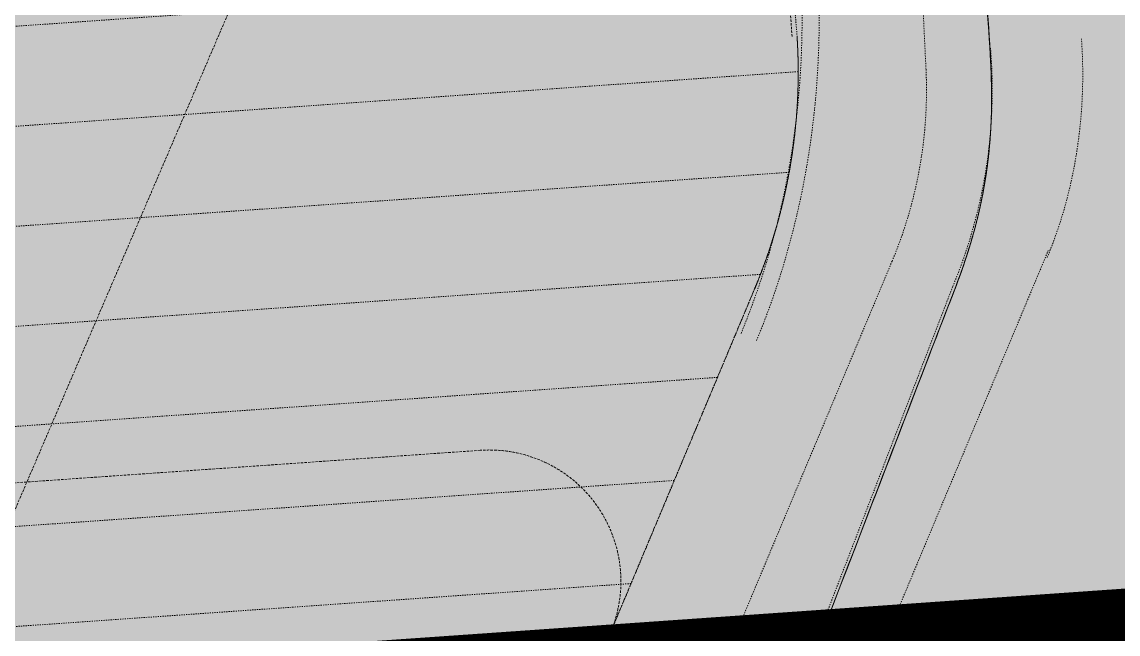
# Model space of a CAD drawing. Header units: millimetres. Extents: x 306 to 836129804, y -168137 to 818603917.
# Drawn here: x 834612399 to 834616568, y 817996040 to 817998371 of the extents above; entities that cross this region are included whole.
import ezdxf
from ezdxf.xclip import XClip

# ---------------------------------------------------------------- set-up
doc = ezdxf.new("R2010")
doc.units = ezdxf.units.MM
doc.header["$LTSCALE"] = 3
doc.header["$XCLIPFRAME"] = 0
for name, pattern in [('ACAD_ISO03W100', [30, 12, -18]), ('B0703', [4.6875, 3.125, -1.5625]), ('Dash 1_16_', [3.175, 1.5875, -1.5875]), ('Dash4', [3, 1.5, -1.5]), ('DASHED', [0.75, 0.5, -0.25]), ('DIVIDE', [1.25, 0.5, -0.25, 0, -0.25, 0, -0.25]), ('Overhead', [1.7999999999999998, 1.2, -0.6])]:
    doc.linetypes.add(name, pattern=pattern)
for name, color, linetype in [('_ANCILIARY', 40, 'Continuous'), ('_ANCILIARY HATCH', 1, 'Continuous'), ('_PARCEL BOUNDARY', 10, 'DASHED'), ('_SUBLEASE', 241, 'Continuous'), ('_SUBLEASE LINE', 10, 'DIVIDE'), ('UAJ-90.5LAND', 251, 'Continuous')]:
    doc.layers.add(name, color=color, linetype=linetype)
for name, color, linetype, lineweight in [('A-DETL', 251, 'Continuous', 13), ('A-WALL', 251, 'Continuous', 5), ('Eva-New', 1, 'ACAD_ISO03W100', 18), ('Hatch (LTC&CB)', 252, 'Continuous', 35), ('S-STRS-MBND', 251, 'Overhead', 5), ('UAJ-21EXWA-z', 251, 'B0703', 9)]:
    doc.layers.add(name, color=color, linetype=linetype, lineweight=lineweight)
doc.layers.get('UAJ-90.5LAND').off()

# ---------------------------------------------------------------- blocks, each defined once
blk = doc.blocks.new('p32 uns')
at = {"layer": 'A-DETL', "linetype": 'Dash 1_16_'}
for p, q in [((491638.8680460453, -301033.4598542452), (492217.6569452286, -312870.8130304813)), ((490483.8379104137, -318821.8446930647), (492683.0882815123, -313563.2043930292)), ((492088.7816599607, -313604.3083285093), (490438.6730303764, -317543.3043612242)), ((492319.3663237095, -313700.9039434195), (489802.2245210409, -320232.6722449064))]:
    blk.add_line(p, q, dxfattribs=at)
for radius, end in [(1935.346655764376, 4.729592825589595), (1685.346655764338, 2.799257715786374)]:
    blk.add_arc((490534.3212916851, -312953.1199427843), radius, 337.2704069411256, end, dxfattribs=at)
blk.add_ellipse((491659.4425427914, -312837.8914490938), major_axis=(-104.5513463920222, 1496.351902449769), ratio=0.7683555556280192, start_param=4.132277322583972, end_param=4.712388980384765, dxfattribs=at)
for points in [[(491745.4947736263, -312609.0245769024), (491746.7641606331, -312664.2799693346), (491746.5176950693, -312774.5968288183), (491737.7792108059, -312939.801019907), (491720.7111403942, -313103.8020768166), (491695.3820492029, -313266.004675746), (491661.8931703568, -313425.7372452021), (491620.3864148855, -313582.3405270576), (491571.0065367222, -313735.2422605753), (491533.0296225548, -313834.1378275156), (491512.7609370947, -313882.8734824657)], [(491573.1276357174, -313906.6430239677), (491593.7983335257, -313856.9407384396), (491632.5284878016, -313756.0836613178), (491682.8877741098, -313600.149250865), (491725.2177811861, -313440.4398748875), (491759.3708837032, -313277.5391446352), (491785.2023561001, -313112.1193938255), (491802.6089571714, -312944.8655142784), (491811.5207619667, -312776.3846373558), (491811.7721159458, -312663.8797359467), (491810.4775516987, -312607.5283993483)]]:
    blk.add_open_spline(points, degree=3, dxfattribs=at)
at = {"layer": 'A-WALL', "lineweight": 9}
for points in [[(491638.2110701799, -301020.0080765486), (491644.216172576, -301105.9541759491), (491656.226377368, -301277.8463749886), (491674.2416844368, -301535.6846734285), (491692.2569916248, -301793.5229718685), (491710.2722986937, -302051.3612704277), (491728.2876058817, -302309.1995688677), (491746.3029129505, -302567.0378673077), (491764.3182201385, -302824.8761657476), (491782.3335273266, -303082.7144641876), (491800.3488343954, -303340.5527627468), (491818.3641415834, -303598.3910611868), (491836.3794486523, -303856.2293596268), (491854.3947558403, -304114.0676580667), (491872.4100629091, -304371.9059566259), (491890.4253700972, -304629.7442550659), (491908.440677166, -304887.5825535059), (491926.455984354, -305145.4208519459), (491944.4712915421, -305403.2591505051), (491962.4865986109, -305661.097448945), (491980.5019057989, -305918.935747385), (491998.5172128677, -306176.774045825), (492016.5325200558, -306434.6123443842), (492034.5478271246, -306692.4506428242), (492052.5631343126, -306950.2889412642), (492070.5784413815, -307208.1272397041), (492088.5937485695, -307465.9655382633), (492106.6090557575, -307723.8038367033), (492124.6243628263, -307981.6421351433), (492142.6396700144, -308239.4804334641), (492160.6549772024, -308497.3187326193), (492178.670284152, -308755.1570283175), (492196.6855919361, -309012.9953371286), (492214.7008963823, -309270.833597064), (492232.7162134647, -309528.6720393896), (492250.7314835787, -309786.5098009109), (492268.7469289303, -310044.3501034975), (492286.7617200613, -310302.1809225082), (492304.7789530754, -310560.0471345186), (492322.7870723009, -310817.7812585831), (492340.8093247414, -311075.7238116264), (492358.8239188194, -311333.533795476), (492376.8351327181, -311591.3810979128), (492394.8675255775, -311849.2116951942), (492412.8185825348, -312107.0717945099), (492431.0738044977, -312364.8305908442), (492448.1937022209, -312622.9650968313), (492469.5507320166, -312879.6980671883), (492467.4781624079, -313138.8265441656), (492431.0703572035, -313392.4642410278), (492361.9828361273, -313626.6971331835), (492272.567019701, -313851.2800229788), (492186.1398496628, -314077.5882334709), (492098.9118741751, -314303.4341455698), (492011.898473978, -314529.4039303064), (491924.8275784254, -314755.3405234814), (491837.7720887661, -314981.2860101461), (491750.7124711275, -315207.2291139364), (491663.6539595127, -315433.1728562117), (491576.5951515436, -315659.1164274216), (491489.5364229679, -315885.0600444078), (491402.477673173, -316111.0036491156), (491315.4189289808, -316336.9472571611), (491228.3601833582, -316562.890864253), (491141.3014380932, -316788.8344717026), (491054.242692709, -317014.7780790329), (490967.183947444, -317240.7216863632), (490880.1252020597, -317466.6652936935), (490793.0664567947, -317692.6089010239), (490706.0077114105, -317918.5525083542), (490618.9489661455, -318144.4961156845), (490531.8902207613, -318370.4397230148), (490444.8314753771, -318596.3833303452), (490357.7727301121, -318822.3269376755), (490270.7139847279, -319048.2705450058), (490183.6552394629, -319274.2141523361), (490096.5964940786, -319500.1577596664), (490009.5377488136, -319726.1013669968), (489922.4790034294, -319952.0449743271), (489835.4202580452, -320177.9885816574), (489748.3615127802, -320403.9321889877), (489661.302767396, -320629.8757963181), (489574.244022131, -320855.8194036484), (489487.1852767467, -321081.7630109787), (489400.1265314817, -321307.706618309), (489313.0677860975, -321533.6502256393), (489226.0090407133, -321759.5938329697), (489138.9502954483, -321985.5374403), (489051.8915500641, -322211.4810476303), (488964.8328047991, -322437.4246549606), (488906.7936412096, -322588.0537264347), (488877.7740594149, -322663.368262291)], [(491638.2110701799, -301020.0080765486), (491644.216172576, -301105.9541759491), (491656.226377368, -301277.8463749886), (491674.2416844368, -301535.6846734285), (491692.2569916248, -301793.5229718685), (491710.2722986937, -302051.3612704277), (491728.2876058817, -302309.1995688677), (491746.3029129505, -302567.0378673077), (491764.3182201385, -302824.8761657476), (491782.3335273266, -303082.7144641876), (491800.3488343954, -303340.5527627468), (491818.3641415834, -303598.3910611868), (491836.3794486523, -303856.2293596268), (491854.3947558403, -304114.0676580667), (491872.4100629091, -304371.9059566259), (491890.4253700972, -304629.7442550659), (491908.440677166, -304887.5825535059), (491926.455984354, -305145.4208519459), (491944.4712915421, -305403.2591505051), (491962.4865986109, -305661.097448945), (491980.5019057989, -305918.935747385), (491998.5172128677, -306176.774045825), (492016.5325200558, -306434.6123443842), (492034.5478271246, -306692.4506428242), (492052.5631343126, -306950.2889412642), (492070.5784413815, -307208.1272397041), (492088.5937485695, -307465.9655382633), (492106.6090557575, -307723.8038367033), (492124.6243628263, -307981.6421351433), (492142.6396700144, -308239.4804334641), (492160.6549772024, -308497.3187326193), (492178.670284152, -308755.1570283175), (492196.6855919361, -309012.9953371286), (492214.7008963823, -309270.833597064), (492232.7162134647, -309528.6720393896), (492250.7314835787, -309786.5098009109), (492268.7469289303, -310044.3501034975), (492286.7617200613, -310302.1809225082), (492304.7789530754, -310560.0471345186), (492322.7870723009, -310817.7812585831), (492340.8093247414, -311075.7238116264), (492358.8239188194, -311333.533795476), (492376.8351327181, -311591.3810979128), (492394.8675255775, -311849.2116951942), (492412.8185825348, -312107.0717945099), (492431.0738044977, -312364.8305908442), (492448.1937022209, -312622.9650968313), (492469.5507320166, -312879.6980671883), (492467.4781624079, -313138.8265441656), (492431.0703572035, -313392.4642410278), (492361.9828361273, -313626.6971331835), (492272.567019701, -313851.2800229788), (492186.1398496628, -314077.5882334709), (492098.9118741751, -314303.4341455698), (492011.898473978, -314529.4039303064), (491924.8275784254, -314755.3405234814), (491837.7720887661, -314981.2860101461), (491750.7124711275, -315207.2291139364), (491663.6539595127, -315433.1728562117), (491576.5951515436, -315659.1164274216), (491489.5364229679, -315885.0600444078), (491402.477673173, -316111.0036491156), (491315.4189289808, -316336.9472571611), (491228.3601833582, -316562.890864253), (491141.3014380932, -316788.8344717026), (491054.242692709, -317014.7780790329), (490967.183947444, -317240.7216863632), (490880.1252020597, -317466.6652936935), (490793.0664567947, -317692.6089010239), (490706.0077114105, -317918.5525083542), (490618.9489661455, -318144.4961156845), (490531.8902207613, -318370.4397230148), (490444.8314753771, -318596.3833303452), (490357.7727301121, -318822.3269376755), (490270.7139847279, -319048.2705450058), (490183.6552394629, -319274.2141523361), (490096.5964940786, -319500.1577596664), (490009.5377488136, -319726.1013669968), (489922.4790034294, -319952.0449743271), (489835.4202580452, -320177.9885816574), (489748.3615127802, -320403.9321889877), (489661.302767396, -320629.8757963181), (489574.244022131, -320855.8194036484), (489487.1852767467, -321081.7630109787), (489400.1265314817, -321307.706618309), (489313.0677860975, -321533.6502256393), (489226.0090407133, -321759.5938329697), (489138.9502954483, -321985.5374403), (489051.8915500641, -322211.4810476303), (488964.8328047991, -322437.4246549606), (488906.7936412096, -322588.0537264347), (488877.7740594149, -322663.368262291)], [(491638.216132164, -301020.0631901026), (491644.2105656862, -301105.8566601276), (491656.1994327307, -301277.443600297), (491674.1827332973, -301534.8240106106), (491692.1660339832, -301792.2044209242), (491710.1493345499, -302049.5848311186), (491728.1326351166, -302306.9652414322), (491746.1159356833, -302564.3456517458), (491764.0992362499, -302821.7260620594), (491782.0825368166, -303079.1064722538), (491800.0658373833, -303336.4868825674), (491818.0491379499, -303593.867292881), (491836.0324385166, -303851.2477030754), (491854.0157390833, -304108.628113389), (491871.99903965, -304366.0085237026), (491889.9823402166, -304623.3889340162), (491907.9656407833, -304880.7693442106), (491925.94894135, -305138.1497545242), (491943.9322419167, -305395.5301648378), (491961.9155424833, -305652.9105750322), (491979.89884305, -305910.2909853458), (491997.8821436167, -306167.6713956594), (492015.8654441833, -306425.0518059731), (492033.84874475, -306682.4322161674), (492051.8320453167, -306939.8126264811), (492069.8153458834, -307197.1930367947), (492087.7986465693, -307454.5734469891), (492105.7819471359, -307711.9538573027), (492123.7652477026, -307969.3342676163), (492141.7485482693, -308226.7146776915), (492159.7318488359, -308484.0950886011), (492177.7151492834, -308741.4754966497), (492195.6984504461, -308998.8559151888), (492213.681748867, -309256.2362946272), (492231.6650573015, -309513.616820097), (492249.6483283043, -309770.9968006611), (492267.631739378, -310028.3788145781), (492285.6146273613, -310285.7532401085), (492303.5994676352, -310543.1559855938), (492321.577021718, -310800.4530397654), (492339.5658642054, -311057.9169156551), (492357.5486477613, -311315.2744435072), (492375.5284742117, -311572.6629178524), (492393.5261881351, -311830.0339543819), (492411.4553091526, -312087.4437955618), (492429.6409146786, -312344.7158559561), (492446.8691745996, -312602.5002346039), (492467.6703327894, -312858.3731212616), (492468.9309808016, -313117.4923516512), (492435.0310003757, -313371.0301392078), (492369.2204357386, -313607.246735096), (492279.9187650681, -313832.3441207409), (492193.2240614891, -314059.1303052902), (492105.8308233023, -314285.4639775753), (492018.624756813, -314511.9189001322), (491931.3685377836, -314738.3413337469), (491844.1257570982, -314964.7724727392), (491756.8793756962, -315191.2012791634), (491669.6339590549, -315417.6307106018), (491582.3882838488, -315644.0599746704), (491495.1426780224, -315870.4892834425), (491407.8970535994, -316096.9185802937), (491320.6514341831, -316323.3478803635), (491233.4058133364, -316549.7771794796), (491146.1601928473, -316776.2064789534), (491058.9145723581, -317002.6357783079), (490971.668951869, -317229.0650776625), (490884.4233312607, -317455.494377017), (490797.1777107716, -317681.9236763716), (490709.9320902824, -317908.3529757261), (490622.6864697933, -318134.7822750807), (490535.4408493042, -318361.2115744352), (490448.1952286959, -318587.6408737898), (490360.9496082067, -318814.0701731443), (490273.7039877176, -319040.4994724989), (490186.4583672285, -319266.9287718534), (490099.2127466202, -319493.358071208), (490011.9671261311, -319719.7873705626), (489924.7215056419, -319946.2166699171), (489837.4758851528, -320172.6459692717), (489750.2302645445, -320399.0752686262), (489662.9846440554, -320625.5045679808), (489575.7390235662, -320851.9338673353), (489488.4934030771, -321078.3631666899), (489401.247782588, -321304.7924660444), (489314.0021619797, -321531.2217655182), (489226.7565414906, -321757.6510648727), (489139.5109210014, -321984.0803642273), (489052.2653005123, -322210.5096635818), (488965.019679904, -322436.9389629364), (488906.855932951, -322587.891829133), (488877.7740594149, -322663.368262291)], [(491638.216132164, -301020.0631901026), (491644.2105656862, -301105.8566601276), (491656.1994327307, -301277.443600297), (491674.1827332973, -301534.8240106106), (491692.1660339832, -301792.2044209242), (491710.1493345499, -302049.5848311186), (491728.1326351166, -302306.9652414322), (491746.1159356833, -302564.3456517458), (491764.0992362499, -302821.7260620594), (491782.0825368166, -303079.1064722538), (491800.0658373833, -303336.4868825674), (491818.0491379499, -303593.867292881), (491836.0324385166, -303851.2477030754), (491854.0157390833, -304108.628113389), (491871.99903965, -304366.0085237026), (491889.9823402166, -304623.3889340162), (491907.9656407833, -304880.7693442106), (491925.94894135, -305138.1497545242), (491943.9322419167, -305395.5301648378), (491961.9155424833, -305652.9105750322), (491979.89884305, -305910.2909853458), (491997.8821436167, -306167.6713956594), (492015.8654441833, -306425.0518059731), (492033.84874475, -306682.4322161674), (492051.8320453167, -306939.8126264811), (492069.8153458834, -307197.1930367947), (492087.7986465693, -307454.5734469891), (492105.7819471359, -307711.9538573027), (492123.7652477026, -307969.3342676163), (492141.7485482693, -308226.7146776915), (492159.7318488359, -308484.0950886011), (492177.7151492834, -308741.4754966497), (492195.6984504461, -308998.8559151888), (492213.681748867, -309256.2362946272), (492231.6650573015, -309513.616820097), (492249.6483283043, -309770.9968006611), (492267.631739378, -310028.3788145781), (492285.6146273613, -310285.7532401085), (492303.5994676352, -310543.1559855938), (492321.577021718, -310800.4530397654), (492339.5658642054, -311057.9169156551), (492357.5486477613, -311315.2744435072), (492375.5284742117, -311572.6629178524), (492393.5261881351, -311830.0339543819), (492411.4553091526, -312087.4437955618), (492429.6409146786, -312344.7158559561), (492446.8691745996, -312602.5002346039), (492467.6703327894, -312858.3731212616), (492468.9309808016, -313117.4923516512), (492435.0310003757, -313371.0301392078), (492369.2204357386, -313607.246735096), (492279.9187650681, -313832.3441207409), (492193.2240614891, -314059.1303052902), (492105.8308233023, -314285.4639775753), (492018.624756813, -314511.9189001322), (491931.3685377836, -314738.3413337469), (491844.1257570982, -314964.7724727392), (491756.8793756962, -315191.2012791634), (491669.6339590549, -315417.6307106018), (491582.3882838488, -315644.0599746704), (491495.1426780224, -315870.4892834425), (491407.8970535994, -316096.9185802937), (491320.6514341831, -316323.3478803635), (491233.4058133364, -316549.7771794796), (491146.1601928473, -316776.2064789534), (491058.9145723581, -317002.6357783079), (490971.668951869, -317229.0650776625), (490884.4233312607, -317455.494377017), (490797.1777107716, -317681.9236763716), (490709.9320902824, -317908.3529757261), (490622.6864697933, -318134.7822750807), (490535.4408493042, -318361.2115744352), (490448.1952286959, -318587.6408737898), (490360.9496082067, -318814.0701731443), (490273.7039877176, -319040.4994724989), (490186.4583672285, -319266.9287718534), (490099.2127466202, -319493.358071208), (490011.9671261311, -319719.7873705626), (489924.7215056419, -319946.2166699171), (489837.4758851528, -320172.6459692717), (489750.2302645445, -320399.0752686262), (489662.9846440554, -320625.5045679808), (489575.7390235662, -320851.9338673353), (489488.4934030771, -321078.3631666899), (489401.247782588, -321304.7924660444), (489314.0021619797, -321531.2217655182), (489226.7565414906, -321757.6510648727), (489139.5109210014, -321984.0803642273), (489052.2653005123, -322210.5096635818), (488965.019679904, -322436.9389629364), (488906.855932951, -322587.891829133), (488877.7740594149, -322663.368262291)], [(491638.2211942673, -301020.1183036566), (491644.2049589157, -301105.7591443062), (491656.1724882126, -301277.0408257246), (491674.1237822771, -301533.9633477926), (491692.0750762224, -301790.8858698606), (491710.0263702869, -302047.8083919287), (491727.9776642323, -302304.7309141159), (491745.9289582968, -302561.6534361839), (491763.8802522421, -302818.575958252), (491781.8315463066, -303075.49848032), (491799.7828403711, -303332.421002388), (491817.7341343164, -303589.3435245752), (491835.685428381, -303846.2660466433), (491853.6367223263, -304103.1885687113), (491871.5880163908, -304360.1110907793), (491889.5393103361, -304617.0336128473), (491907.4906044006, -304873.9561349154), (491925.4418983459, -305130.8786571026), (491943.3931924105, -305387.8011791706), (491961.3444863558, -305644.7237012386), (491979.2957804203, -305901.6462233067), (491997.2470743656, -306158.5687453747), (492015.1983684301, -306415.4912675619), (492033.1496623755, -306672.4137896299), (492051.10095644, -306929.336311698), (492069.0522505045, -307186.258833766), (492087.0035444498, -307443.181355834), (492104.9548385143, -307700.103877902), (492122.9061324596, -307957.0264000893), (492140.8574265242, -308213.9489220381), (492158.8087204695, -308470.8714445829), (492176.7600144148, -308727.793964982), (492194.7113088369, -308984.7164932489), (492212.6626012325, -309241.6389921904), (492230.6139012575, -309498.5616006851), (492248.5651730299, -309755.4838004112), (492266.5165498257, -310012.4075256586), (492284.4675347805, -310269.3255577087), (492302.4199823141, -310526.2648367882), (492320.3669711351, -310783.1248210669), (492338.3224036694, -311040.1100195646), (492356.2733768225, -311297.0150915384), (492374.2218157053, -311553.9447376728), (492392.1848506927, -311810.8562135696), (492410.0920356512, -312067.8157966137), (492428.2080248594, -312324.6011211872), (492445.5446468592, -312582.0353723764), (492465.7899335623, -312837.0481753349), (492470.3837991953, -313096.1581591368), (492438.991643548, -313349.5960372686), (492376.4580352306, -313587.7963371277), (492287.2705104351, -313813.408218503), (492200.3082734346, -314040.6723772287), (492112.7497723103, -314267.4938094616), (492025.3510396481, -314494.4338699579), (491937.9094971418, -314721.3421441317), (491850.4794255495, -314948.2589353323), (491763.0462802649, -315175.1734445095), (491675.6139585972, -315402.0885651112), (491588.1814162731, -315629.0035219193), (491500.7489330769, -315855.9185225964), (491413.3164340258, -316082.8335114717), (491325.8839392662, -316309.7485035658), (491238.4514433146, -316536.6634947062), (491151.0189477205, -316763.5784862041), (491063.5864518881, -316990.4934775829), (490976.1539562941, -317217.4084689617), (490888.7214605808, -317444.3234603405), (490801.2889648676, -317671.2384517193), (490713.8564691544, -317898.1534430981), (490626.4239734411, -318125.0684344769), (490538.9914777279, -318351.9834258556), (490451.5589820147, -318578.8984172344), (490364.1264863014, -318805.8134086132), (490276.6939905882, -319032.728399992), (490189.2614949942, -319259.6433913708), (490101.8289992809, -319486.5583828688), (490014.3965035677, -319713.4733742476), (489926.9640078545, -319940.3883656263), (489839.5315121412, -320167.3033570051), (489752.099016428, -320394.2183483839), (489664.6665207148, -320621.1333397627), (489577.2340250015, -320848.0483311415), (489489.8015292883, -321074.9633225203), (489402.3690336943, -321301.878313899), (489314.936537981, -321528.7933052778), (489227.5040422678, -321755.7082966566), (489140.0715465546, -321982.6232880354), (489052.6390508413, -322209.5382795334), (488965.2065551281, -322436.4532709122), (488906.9182246923, -322587.7299318314), (488877.7740594149, -322663.368262291)], [(491638.2211942673, -301020.1183036566), (491644.2049589157, -301105.7591443062), (491656.1724882126, -301277.0408257246), (491674.1237822771, -301533.9633477926), (491692.0750762224, -301790.8858698606), (491710.0263702869, -302047.8083919287), (491727.9776642323, -302304.7309141159), (491745.9289582968, -302561.6534361839), (491763.8802522421, -302818.575958252), (491781.8315463066, -303075.49848032), (491799.7828403711, -303332.421002388), (491817.7341343164, -303589.3435245752), (491835.685428381, -303846.2660466433), (491853.6367223263, -304103.1885687113), (491871.5880163908, -304360.1110907793), (491889.5393103361, -304617.0336128473), (491907.4906044006, -304873.9561349154), (491925.4418983459, -305130.8786571026), (491943.3931924105, -305387.8011791706), (491961.3444863558, -305644.7237012386), (491979.2957804203, -305901.6462233067), (491997.2470743656, -306158.5687453747), (492015.1983684301, -306415.4912675619), (492033.1496623755, -306672.4137896299), (492051.10095644, -306929.336311698), (492069.0522505045, -307186.258833766), (492087.0035444498, -307443.181355834), (492104.9548385143, -307700.103877902), (492122.9061324596, -307957.0264000893), (492140.8574265242, -308213.9489220381), (492158.8087204695, -308470.8714445829), (492176.7600144148, -308727.793964982), (492194.7113088369, -308984.7164932489), (492212.6626012325, -309241.6389921904), (492230.6139012575, -309498.5616006851), (492248.5651730299, -309755.4838004112), (492266.5165498257, -310012.4075256586), (492284.4675347805, -310269.3255577087), (492302.4199823141, -310526.2648367882), (492320.3669711351, -310783.1248210669), (492338.3224036694, -311040.1100195646), (492356.2733768225, -311297.0150915384), (492374.2218157053, -311553.9447376728), (492392.1848506927, -311810.8562135696), (492410.0920356512, -312067.8157966137), (492428.2080248594, -312324.6011211872), (492445.5446468592, -312582.0353723764), (492465.7899335623, -312837.0481753349), (492470.3837991953, -313096.1581591368), (492438.991643548, -313349.5960372686), (492376.4580352306, -313587.7963371277), (492287.2705104351, -313813.408218503), (492200.3082734346, -314040.6723772287), (492112.7497723103, -314267.4938094616), (492025.3510396481, -314494.4338699579), (491937.9094971418, -314721.3421441317), (491850.4794255495, -314948.2589353323), (491763.0462802649, -315175.1734445095), (491675.6139585972, -315402.0885651112), (491588.1814162731, -315629.0035219193), (491500.7489330769, -315855.9185225964), (491413.3164340258, -316082.8335114717), (491325.8839392662, -316309.7485035658), (491238.4514433146, -316536.6634947062), (491151.0189477205, -316763.5784862041), (491063.5864518881, -316990.4934775829), (490976.1539562941, -317217.4084689617), (490888.7214605808, -317444.3234603405), (490801.2889648676, -317671.2384517193), (490713.8564691544, -317898.1534430981), (490626.4239734411, -318125.0684344769), (490538.9914777279, -318351.9834258556), (490451.5589820147, -318578.8984172344), (490364.1264863014, -318805.8134086132), (490276.6939905882, -319032.728399992), (490189.2614949942, -319259.6433913708), (490101.8289992809, -319486.5583828688), (490014.3965035677, -319713.4733742476), (489926.9640078545, -319940.3883656263), (489839.5315121412, -320167.3033570051), (489752.099016428, -320394.2183483839), (489664.6665207148, -320621.1333397627), (489577.2340250015, -320848.0483311415), (489489.8015292883, -321074.9633225203), (489402.3690336943, -321301.878313899), (489314.936537981, -321528.7933052778), (489227.5040422678, -321755.7082966566), (489140.0715465546, -321982.6232880354), (489052.6390508413, -322209.5382795334), (488965.2065551281, -322436.4532709122), (488906.9182246923, -322587.7299318314), (488877.7740594149, -322663.368262291)]]:
    blk.add_open_spline(points, degree=3, dxfattribs=at)
at = {"layer": 'S-STRS-MBND', "linetype": 'Dash4'}
for p, q in [((491697.5097522736, -312504.380856514), (479903.9299939871, -313329.0682903528)), ((491731.6310689449, -312882.8098742962), (479909.8277825117, -313709.4708894491)), ((491697.2896410227, -313266.026273489), (479854.1320151091, -314094.1805295944)), ((491588.0166993141, -313654.4823944569), (479728.6374597549, -314483.770976305)), ((489971.0673320293, -317515.8560230732), (491565.7689707279, -313709.7355442047)), ((491424.5753927231, -314046.7263365984), (479531.5083730221, -314878.3705976009)), ((491260.2044196129, -314439.0352873802), (479324.2804756165, -315273.6763963699)), ((491095.8334466219, -314831.344238162), (479117.0525780916, -315668.9821952581))]:
    blk.add_line(p, q, dxfattribs=at)
blk.add_arc((489596.2373993397, -312884.5963408947), 2135.39441682618, 337.2686526307599, 10.25642995713989, dxfattribs=at)
at = {"layer": 'UAJ-21EXWA-z'}
for points in [[(460999.1281325817, -260683.82777071), (462209.4676864147, -260599.1925843954), (463049.8073357344, -256672.1545351744), (484389.9326707125, -255178.3090640306), (484885.9685424566, -262271.952517271), (489864.1592447758, -261922.462420702), (492872.8974288702, -304949.42304492), (488433.0328344107, -315295.0559661388), (462895.8718012571, -317080.7882232666), (460775.8579591513, -286763.177806735), (462016.6950523853, -283227.6120804548), (460871.5294257402, -266850.980645299), (461292.7671718597, -264883.0616716146), (460999.1281325817, -260683.82777071)], [(491708.2743940353, -312749.3179422617), (490916.0182007551, -301419.5265512466), (491599.0752606392, -301371.7625489235), (491574.8267540932, -301024.7141098976)], [(487145.2711263895, -324260.2752273083), (491565.8528505564, -313709.8203980923), (491566.594627142, -313708.047495842), (491567.3348048925, -313706.2739257812), (491568.0733832121, -313704.4996893406), (491568.8103615046, -313702.7247877121), (491569.5457395315, -313700.9492223263), (491570.2795166969, -313699.1729950905), (491571.0116924047, -313697.3961070776), (491571.7422660589, -313695.6185598373), (491572.4712375402, -313693.8403549194), (491573.1986062527, -313692.0614939928), (491573.9243713617, -313690.2819782495), (491574.6485328674, -313688.5018092394), (491575.3710898161, -313686.720988512), (491576.0920419693, -313684.939517498), (491576.8113889694, -313683.157397747), (491577.5291302204, -313681.3746305704), (491578.245265007, -313679.5912173986), (491578.9597930908, -313677.8071600199), (491579.672713995, -313676.0224598646), (491580.3840270042, -313674.2371182442), (491581.093731761, -313672.4511364698), (491581.8018277884, -313670.6645165682), (491582.5083146095, -313668.8772594929), (491583.2131917477, -313667.0893667936), (491583.9164586067, -313665.3008402586), (491584.6181148291, -313663.5116811991), (491585.3181598186, -313661.7218910456), (491586.0165934563, -313659.9314711094), (491586.7134145498, -313658.1404232979), (491587.4086230993, -313656.3487488031), (491588.1022185087, -313654.5564490557), (491588.7942000628, -313652.7635257244), (491589.4845678806, -313650.9699802399), (491590.1733208895, -313649.1758139133), (491590.8604588509, -313647.3810284138), (491591.5459811687, -313645.5856250525), (491592.2298874855, -313643.7896054983), (491592.9121769667, -313641.9929713011), (491593.5928497314, -313640.1957235336), (491594.271904707, -313638.3978638649), (491594.9493418932, -313636.5993939638), (491595.6251602173, -313634.8003151417), (491596.2993597984, -313633.0006289482), (491596.9719398022, -313631.2003366947), (491597.6428997517, -313629.3994401693), (491598.3122392893, -313627.5979405642), (491598.9799576998, -313625.7958394289), (491599.6460548639, -313623.9931381941), (491600.3105298281, -313622.1898385286), (491600.973382473, -313620.3859417439), (491601.6346123219, -313618.5814495087), (491602.2942185402, -313616.776362896), (491602.9522007704, -313614.9706839323), (491603.6085588932, -313613.1644135714), (491604.2632918358, -313611.3575536013), (491604.9163995981, -313609.5501055717), (491605.5678812265, -313607.7420706749), (491606.2177368402, -313605.9334505796), (491606.8659653664, -313604.1242467165), (491607.5125666857, -313602.314460516), (491608.1575399637, -313600.504093647), (491608.8008852005, -313598.6931473017), (491609.4426013231, -313596.8816231489), (491610.0826883316, -313595.0695226192), (491610.7211455107, -313593.2568472624), (491611.3579723835, -313591.4435982704), (491611.9931685925, -313589.6297775507), (491612.6267334223, -313587.8153864145), (491613.2586665154, -313586.000426054), (491613.8889673948, -313584.1848983765), (491614.5176357031, -313582.368804574), (491615.1446704865, -313580.5521463156), (491615.7700716257, -313578.7349247932), (491616.3938387632, -313576.9171419144), (491617.0159709454, -313575.098798871), (491617.6364680529, -313573.2798969746), (491618.2553296089, -313571.4604381323), (491618.8725550175, -313569.6404235363), (491619.4881436825, -313567.8198547363), (491620.1020950079, -313565.9987332821), (491620.7144089937, -313564.1770606041), (491621.3250849247, -313562.3548380136), (491621.9341220856, -313560.5320671797), (491622.5415202379, -313558.7087496519), (491623.1472786665, -313556.8848867416), (491623.7513970137, -313555.0604799986), (491624.3538749218, -313553.2355306149), (491624.9547116756, -313551.4100404978), (491625.5539070368, -313549.5840110779), (491626.1514601707, -313547.7574435472), (491626.7473708391, -313545.930339694), (491627.3416386843, -313544.1027007103), (491627.9342627525, -313542.2745283842), (491628.5252430439, -313540.4458240271), (491629.1145787239, -313538.6165888309), (491629.7022695541, -313536.7868249416), (491630.2883147001, -313534.9565331936), (491630.8727140427, -313533.1257154942), (491631.4554668665, -313531.2943729162), (491632.036572814, -313529.4625074863), (491632.6160314083, -313527.630120039), (491633.1938420534, -313525.7972127199), (491633.7700042725, -313523.9637864828), (491634.3445177078, -313522.1298429966), (491634.9173817635, -313520.295383811), (491635.4885956049, -313518.4604103565), (491636.0581594706, -313516.6249239445), (491636.6260722876, -313514.788926363), (491637.1923339367, -313512.9524188042), (491637.7569435835, -313511.1154028177), (491638.3199009895, -313509.2778801918), (491638.881205678, -313507.4398518801), (491639.4408568144, -313505.6013196707), (491639.9988543987, -313503.7622851133), (491640.5551977158, -313501.9227494001), (491641.1098862886, -313500.0827143192), (491641.6629194021, -313498.2421810627), (491642.2142968178, -313496.4011512995), (491642.7640180588, -313494.5596265793), (491643.3120825291, -313492.7176080942), (491643.8584899902, -313490.8750976324), (491644.4032396078, -313489.0320965052), (491644.9463310242, -313487.1886062622), (491645.4877637625, -313485.3446280956), (491646.0275372267, -313483.5001639128), (491646.5656511784, -313481.6552149057), (491647.1021049023, -313479.8097826242), (491647.6368979216, -313477.9638688564), (491648.1700298786, -313476.1174744368), (491648.7015002966, -313474.2706013918), (491649.2313085794, -313472.423251152), (491649.7594542503, -313470.5754246712), (491650.2859368324, -313468.727124095), (491650.8107557297, -313466.8783504963), (491651.3339108229, -313465.0291054249), (491651.8554010391, -313463.1793905497), (491652.3752262592, -313461.3292071819), (491652.8933861256, -313459.478556633), (491653.4098798037, -313457.627440691), (491653.9247070551, -313455.7758609056), (491654.4378672838, -313453.9238182306), (491654.949360013, -313452.0713146925), (491655.4591846466, -313450.2183514833), (491655.967340827, -313448.3649300337), (491656.4738280773, -313446.5110521317), (491656.97864604, -313444.6567190886), (491657.4817938805, -313442.8019322157), (491657.9832713604, -313440.946693182), (491658.4830778837, -313439.091003418), (491658.9812129736, -313437.2348644733), (491659.4776761532, -313435.3782776594), (491659.9724668264, -313433.5212445259), (491660.4655849934, -313431.6637665033), (491660.9570294619, -313429.8058456182), (491661.4468002319, -313427.9474822283), (491661.9348964691, -313426.0886788368), (491662.421317935, -313424.2294363976), (491662.9060642719, -313422.3697565794), (491663.389134407, -313420.5096408129), (491663.8705285788, -313418.6490905285), (491664.3502458334, -313416.788107276), (491664.8282858133, -313414.9266924858), (491665.3046480417, -313413.0648475885), (491665.7793316841, -313411.2025742531), (491666.2523369789, -313409.3398737907), (491666.7236628532, -313407.4767478704), (491667.1933089495, -313405.6131976843), (491667.66127491, -313403.749224782), (491668.1275602579, -313401.8848308325), (491668.5921641588, -313400.0200171471), (491669.0550863743, -313398.1547852755), (491669.5163266659, -313396.2891367674), (491669.9758845568, -313394.4230728149), (491670.4337595701, -313392.5565953255), (491670.8899520636, -313390.6897058487), (491671.3444610834, -313388.8224059343), (491671.7972869873, -313386.9546965361), (491672.2484291792, -313385.0865799189), (491672.6978873014, -313383.2180575132), (491673.1456613541, -313381.3491305113), (491673.5917509794, -313379.4798007011), (491674.0361558199, -313377.6100693941), (491674.4788758755, -313375.7399383783), (491674.9199106693, -313373.8694092035), (491675.359259963, -313371.998483181), (491675.7969235182, -313370.1271619797), (491676.2329009771, -313368.2554470301), (491676.6671924591, -313366.3833400011), (491677.099797368, -313364.5108424425), (491677.5307155848, -313362.6379557848), (491677.9599465132, -313360.7646816969), (491678.3874902725, -313358.8910217285), (491678.8133466244, -313357.0169769526), (491679.2375152111, -313355.142549634), (491679.6599955559, -313353.2677407265), (491680.0807877779, -313351.3925522566), (491680.4998914003, -313349.5169852972), (491680.9173061848, -313347.6410415173), (491681.3330318928, -313345.7647227049), (491681.7470680475, -313343.8880301714), (491682.1594150066, -313342.0109653473), (491682.5700720549, -313340.1335301399), (491682.9790388346, -313338.2557259798), (491683.3863152266, -313336.3775539398), (491683.7919011116, -313334.4990160465), (491684.1957961321, -313332.6201137304), (491684.5979999304, -313330.7408484221), (491684.9985121489, -313328.8612219095), (491685.3973330259, -313326.9812355042), (491685.7944618464, -313325.1008906364), (491686.1898984909, -313323.2201892138), (491686.5836429596, -313321.339132309), (491686.9756941795, -313319.4577219486), (491687.366052866, -313317.5759593248), (491687.7547183037, -313315.6938459873), (491688.1416903734, -313313.8113837242), (491688.5269683599, -313311.928573966), (491688.9105526209, -313310.0454179049), (491689.2924426794, -313308.1619175673), (491689.6726380587, -313306.2780743837), (491690.0511388779, -313304.3938896656), (491690.4279446602, -313302.5093649626), (491690.8030551672, -313300.624502182), (491691.1764699221, -313298.739302516), (491691.5481891632, -313296.8537676334), (491691.9182124138, -313294.9678990841), (491692.286539197, -313293.0816981792), (491692.6531693935, -313291.195166707), (491693.0181027651, -313289.3083062172), (491693.3813393116, -313287.4211182594), (491693.7428780794, -313285.5336042643), (491694.1027195454, -313283.645765543), (491694.4608632326, -313281.7576038837), (491694.8173086643, -313279.8691210747), (491695.1720557213, -313277.9803181887), (491695.5251042843, -313276.0911970139), (491695.8764538765, -313274.2017591), (491696.2261042595, -313272.3120057583), (491696.5740554333, -313270.4219388962), (491696.9203068018, -313268.5315595865), (491697.2648582458, -313266.6408698559), (491697.6077096462, -313264.7498708963), (491697.9488606453, -313262.8585643768), (491698.288310647, -313260.9669516087), (491698.6260598898, -313259.0750346184), (491698.9621078968, -313257.1828144789), (491699.2964545488, -313255.2902930975), (491699.6290996075, -313253.3974716663), (491699.9600423574, -313251.5043519735), (491700.2892830372, -313249.6109355688), (491700.6168211699, -313247.7172236443), (491700.9426566362, -313245.8232181072), (491701.2667889595, -313243.9289203882), (491701.5892181396, -313242.0343317986), (491701.909943819, -313240.1394542456), (491702.2289655209, -313238.2442890406), (491702.5462832451, -313236.3488378525), (491702.8618967533, -313234.4531021118), (491703.1758058071, -313232.5570832491), (491703.4880099297, -313230.6607830524), (491703.7985090017, -313228.7642028332), (491704.1073026657, -313226.8673444986), (491704.414390564, -313224.9702090025), (491704.7197729349, -313223.0727983713), (491705.0234491825, -313221.1751137972), (491705.3254189491, -313219.2771571875), (491705.6256821156, -313217.3789299726), (491705.9242384434, -313215.4804334641), (491706.2210874557, -313213.5816693306), (491706.5162291527, -313211.6826392412), (491706.8096632957, -313209.783344388), (491707.1013895273, -313207.8837866783), (491707.3914074898, -313205.9839674234), (491707.6797169447, -313204.0838882923), (491707.9663180113, -313202.1835507154), (491708.2512098551, -313200.282956481), (491708.5343925953, -313198.382106781), (491708.8158658743, -313196.4810031652), (491709.0956294537, -313194.579647541), (491709.373683095, -313192.6780411005), (491709.6500265598, -313190.7761853933), (491709.924659133, -313188.8740822077), (491710.1975814104, -313186.9717328548), (491710.4687924385, -313185.0691388845), (491710.7382922173, -313183.1663020849), (491711.0060807467, -313181.2632236481), (491711.272157073, -313179.3599052429), (491711.536521554, -313177.4563484192), (491711.7991737127, -313175.5525547266), (491712.0601133108, -313173.6485258341), (491712.319340229, -313171.7442629337), (491712.5768538713, -313169.8397680521), (491712.8326542377, -313167.9350421429), (491713.0867410898, -313166.0300872326), (491713.3391140699, -313164.1249045134), (491713.5897728205, -313162.2194958925), (491713.8387173414, -313160.3138625622), (491714.0859472752, -313158.4080061913), (491714.3314622641, -313156.5019283295), (491714.5752620697, -313154.5956305265), (491714.8173465729, -313152.6891143322), (491715.0577152967, -313150.7823811769), (491715.2963682413, -313148.8754326105), (491715.5333049297, -313146.968270421), (491715.768525362, -313145.0608956814), (491716.0020288229, -313143.1533102989), (491716.2338154316, -313141.2455157042), (491716.4638849497, -313139.337513566), (491716.6922370195, -313137.429305315), (491716.9188711643, -313135.5208923817), (491717.1437875032, -313133.6122763157), (491717.3669855595, -313131.703458786), (491717.5884652138, -313129.7944413424), (491717.8082259893, -313127.8852251768), (491718.026267767, -313125.9758124352), (491718.2425903082, -313124.0662043095), (491718.4571933746, -313122.1564021111), (491718.6700766087, -313120.2464076281), (491718.8812397718, -313118.3362225294), (491719.090682745, -313116.4258482456), (491719.298404932, -313114.515286088), (491719.5044064522, -313112.6045379639), (491719.7086868286, -313110.6936049461), (491719.9112459421, -313108.7824890614), (491720.1120836735, -313106.87119174), (491720.3111993074, -313104.9597144127), (491720.5085927248, -313103.0480582714), (491720.7042639256, -313101.136225462), (491720.8982126713, -313099.2242174149), (491721.0904382467, -313097.3120353222), (491721.2809410095, -313095.3996809721), (491721.469720006, -313093.4871556759), (491721.6567755938, -313091.5744612217), (491721.842107296, -313089.6615991592), (491722.0257147551, -313087.748570919), (491722.2075977325, -313085.8353780508), (491722.3877562284, -313083.9220221043), (491722.5661895275, -313082.0085045099), (491722.7428976297, -313080.0948270559), (491722.9178805351, -313078.1809908152), (491723.0911374092, -313076.2669981718), (491723.2626684904, -313074.3528494835), (491723.4324735403, -313072.4385472536), (491723.6005524397, -313070.5240929127), (491723.7669050694, -313068.6094874144), (491723.9315316677, -313066.6947330236), (491724.0944322348, -313064.7798306942), (491724.2556065321, -313062.8647825718), (491724.4150546789, -313060.9495898485), (491724.572776556, -313059.0342540741), (491724.7287721634, -313057.1187771559), (491724.8830417395, -313055.2031601667), (491725.0355848074, -313053.287405014), (491725.1864016056, -313051.3715128899), (491725.3354922533, -313049.45548594), (491725.4828563929, -313047.5393251181), (491725.6284942627, -313045.6230324507), (491725.7724057436, -313043.7066090107), (491725.9145907164, -313041.7900568247), (491726.0550495386, -313039.8733772039), (491726.1937817335, -313037.956571579), (491726.3307875395, -313036.0396419764), (491726.4660668373, -313034.122589469), (491726.599619627, -313032.2054159641), (491726.7314459085, -313030.2881227732), (491726.8615455627, -313028.3707113266), (491726.9899189472, -313026.453183651), (491727.1165657043, -313024.5355409384), (491727.2414857149, -313022.6177848577), (491727.3646790981, -313020.6999169588), (491727.486145854, -313018.7819389105), (491727.6058862209, -313016.8638520241), (491727.7238996029, -313014.9456579685), (491727.8401864767, -313013.0273582935), (491727.9547464848, -313011.1089547873), (491728.0675798655, -313009.1904486418), (491728.1786864996, -313007.2718416452), (491728.2880663872, -313005.3531352282), (491728.395719409, -313003.4343310595), (491728.5016458035, -313001.5154306889), (491728.6058450937, -312999.5964355469), (491728.7083177567, -312997.6773473024), (491728.8090633154, -312995.7581675053), (491728.908082366, -312993.8388974667), (491729.0053741932, -312991.9195392132), (491729.1009391546, -312990.0000940561), (491729.1947771311, -312988.080563426), (491729.286888361, -312986.1609489918), (491729.3772722483, -312984.2412525415), (491729.465929389, -312982.3214752674), (491729.5528593063, -312980.4016188383), (491729.6380624771, -312978.481684804), (491729.7215383053, -312976.5616748333), (491729.8032872677, -312974.641590476), (491729.8833090067, -312972.7214331627), (491729.9616035223, -312970.8012045622), (491730.0381709337, -312968.880906105), (491730.1130113602, -312966.9605394602), (491730.186124444, -312965.0401059389), (491730.2575104237, -312963.119607687), (491730.3271689415, -312961.1990457773), (491730.3951003551, -312959.2784217596), (491730.4613046646, -312957.3577373028), (491730.5257813931, -312955.4369940758), (491730.5885310173, -312953.5161935091), (491730.6495531797, -312951.5953370333), (491730.7088481188, -312949.6744265556), (491730.766415596, -312947.7534632683), (491730.8222558498, -312945.8324488401), (491730.8763685226, -312943.9113850594), (491730.9287538528, -312941.9902732372), (491730.9794118404, -312940.0691150427), (491731.0283421278, -312938.147911787), (491731.0755450726, -312936.2266653776), (491731.1210204363, -312934.3053771257), (491731.1647684574, -312932.3840488195), (491731.2067886591, -312930.4626817703), (491731.247081399, -312928.5412777662), (491731.285646677, -312926.6198381186), (491731.322484374, -312924.698364377), (491731.3575943708, -312922.776858449), (491731.3909767866, -312920.8553215265), (491731.4226312637, -312918.933755517), (491731.452558279, -312917.0121614933), (491731.4807577133, -312915.0905413628), (491731.5072292089, -312913.1688967943), (491731.5319728851, -312911.2472289801), (491731.5549888611, -312909.3255397081), (491731.576277256, -312907.403830409), (491731.5958379507, -312905.4821028709), (491731.6136704683, -312903.5603584051), (491731.6297752857, -312901.6385985613), (491731.6441522837, -312899.7168251276), (491731.656801343, -312897.7950395346), (491731.6677224636, -312895.8732430935), (491731.6769156456, -312893.9514379501), (491731.6843808889, -312892.029624939), (491731.6901181936, -312890.107806325), (491731.6941277981, -312888.185983181), (491731.696408987, -312886.264157176), (491731.6969623566, -312884.3423299789), (491731.695787549, -312882.4205030203), (491731.692884922, -312880.498677969), (491731.688254118, -312878.5768563747), (491731.6818951368, -312876.6550394297), (491731.6738079786, -312874.7332292795), (491731.6639928818, -312872.8114269972), (491731.6524496078, -312870.8896346092), (491731.6391779184, -312868.9678531885), (491731.6241781712, -312867.0460847616), (491731.6074502468, -312865.1243304014), (491731.5889940262, -312863.2025920153), (491731.5688096285, -312861.2808709145), (491731.5468968153, -312859.3591688871), (491731.5232559443, -312857.4374872446), (491731.4978866577, -312855.515827775), (491731.4707887173, -312853.594192028), (491731.441962719, -312851.6725815535), (491731.4114084244, -312849.7509977818), (491731.3791254759, -312847.8294421434), (491731.3451142311, -312845.9079165459), (491731.3093745708, -312843.9864223003), (491731.2719064951, -312842.0649609566), (491731.2327100039, -312840.1435343027), (491731.1917849779, -312838.2221436501), (491731.1491311789, -312836.3007907867), (491731.1047489643, -312834.3794770241), (491731.0586383343, -312832.4582041502), (491731.0107989311, -312830.5369734764), (491730.9612309933, -312828.6157867908), (491730.9099345207, -312826.694645524), (491730.8569095135, -312824.7735509872), (491730.8021557331, -312822.8525054455), (491730.7456731796, -312820.9315097332), (491730.6874620914, -312819.0105656385), (491730.6275221109, -312817.0896749496), (491730.5658535957, -312815.1688389778), (491730.5024561882, -312813.2480595112), (491730.4373300076, -312811.3273377419), (491730.3704750538, -312809.406675458), (491730.3018913269, -312807.48607409), (491730.2315787077, -312805.5655355453), (491730.1595374346, -312803.6450608969), (491730.0857670307, -312801.7246520519), (491730.0102678537, -312799.804310441), (491729.9330396652, -312797.8840374947), (491729.8540825844, -312795.963835001), (491729.773396492, -312794.0437045097), (491729.6909816265, -312792.1236474514), (491729.6068373919, -312790.2036652565), (491729.5209646225, -312788.2837599516), (491729.4333626032, -312786.3639323711), (491729.3440315723, -312784.4441847801), (491729.2529714108, -312782.5245182514), (491729.1601821184, -312780.6049346924), (491729.0656636953, -312778.6854354143), (491728.9694162607, -312776.7660222054), (491728.8714396954, -312774.8466963768), (491728.7717337608, -312772.9274594784), (491728.6702986956, -312771.0083132982), (491728.5671344995, -312769.0892592669), (491728.4622410536, -312767.170298934), (491728.3556184769, -312765.2514338493), (491728.2472664118, -312763.3326655626), (491728.1371850967, -312761.4139957428), (491728.0253745317, -312759.4954257011), (491727.9118347168, -312757.5769572258), (491727.7965654135, -312755.6585918665), (491727.679566741, -312753.7403310537), (491727.5608386993, -312751.8221764565), (491727.4403814077, -312749.9041296244), (491727.3181945086, -312747.9861918688)]]:
    blk.add_lwpolyline(points, dxfattribs=at)
blk.add_lwpolyline([(483255.2214814425, -312538.4912433624), (483345.0942363739, -313823.7315165997, -0.4142135623730961), (482417.2866598368, -314891.0520405769), (479753.9831734896, -315077.2883626223, 0.260499380639057), (479345.7432295084, -315344.4537262917), (477214.8869200945, -319421.1085110903, 0.5866727352027633), (477692.8833377361, -320151.5071976185), (488896.8357349634, -319368.0505254269, 0.2832853120493639), (489323.1139434576, -319062.4904785156), (491018.4492536783, -315016.290288806, 0.5584998762325663), (490522.4145715237, -314324.2862852812), (488485.5211342573, -314466.7197496891, -0.414213562373095), (487418.2006101608, -313538.912173152), (487328.3278553486, -312253.6718999147)], format="xyb", dxfattribs=at)
blk = doc.blocks.new('GBP-P32-L00')
at = {"layer": 'UAJ-90.5LAND'}
blk.add_blockref('p32 uns', (834123619.6366563, 818311064.1160116), dxfattribs=at)
blk = doc.blocks.new('PB1')
at = {"layer": '_PARCEL BOUNDARY', "ltscale": 5, "const_width": 382.5, "flags": 128}
blk.add_lwpolyline([(834579180.0000008, 817441477.0994015), (834578344.0000008, 817453448.0992794), (834623997.0000008, 817456639.0992794), (834629227.0000008, 817381823.0992794), (834583575.0000008, 817378615.0994015)], close=True, dxfattribs=at)

msp = doc.modelspace()

# ---------------------------------------------------------------- hatches: boundary and pattern name
at = {"layer": '_ANCILIARY'}
h = msp.add_hatch(color=256, dxfattribs=at)
h.dxf.hatch_style = 1
edge = h.paths.add_edge_path(flags=16)
edge.add_line((834589698.2311926, 818000195.5443645), (834585687.4764702, 818056299.0110068))
edge.add_line((834585687.4764702, 818056299.0110068), (834612518.7989925, 818058232.7219915))
edge.add_arc((834612484.7357092, 818056534.6453927), 1698.418217914475, 9.502723926168073, 88.8508052879634, ccw=False)
edge.add_line((834614159.8478141, 818056815.0448909), (834618401.0798162, 817996164.9822797))
edge.add_line((834618401.0798162, 817996164.9822797), (834594768.6555227, 817994584.3835236))
edge.add_line((834594768.6555227, 817994584.3835236), (834594327.6929266, 817995204.8349223))
edge.add_line((834594327.6929266, 817995204.8349223), (834589698.2311926, 818000195.5443645))
edge = h.paths.add_edge_path()
edge.add_line((834619909.6823385, 817993768.7649117), (834615191.6236249, 818061235.0189149))
edge.add_arc((834615186.6358066, 818061234.6701063), 4.999999946729716, 4.000301895800094, 94.01408611669542)
edge.add_line((834615186.285798, 818061239.6578406), (834582994.9307241, 818058981.1489481))
edge.add_line((834582994.9307241, 818058981.1489481), (834582980.2353642, 818058973.700369))
edge.add_line((834582980.2353642, 818058973.700369), (834587435.9467293, 817995536.5482974))
edge.add_line((834587435.9467293, 817995536.5482974), (834589273.49395, 817995667.4350014))
edge.add_line((834589273.49395, 817995667.4350014), (834590438.9627452, 817991708.7167664))
edge.add_line((834590438.9627452, 817991708.7167664), (834619905.0431669, 817993763.4282737))
edge.add_arc((834619904.6945201, 817993768.4161034), 4.999999953192322, 273.9984422827354, 364.0002978076708)
at = {"layer": '_ANCILIARY HATCH'}
h = msp.add_hatch(dxfattribs=at)
h.set_pattern_fill('CORK', color=256, scale=250, angle=3.998908350218276)
h.set_pattern_definition([(3.998908350218276, (0, 0), (-55.35411463791137, 791.8175196929233), []), (138.9989083502183, (423.5858171654173, -368.2317025275059), (-1472.92744632587, -1694.344000516116), [1122.5325, -1122.5325]), (138.9989083502183, (621.5401970886481, -354.3931738680281), (-1472.92744632587, -1694.344000516116), [1122.5325, -1122.5325]), (138.9989083502183, (819.494577011879, -340.5546452085503), (-1472.92744632587, -1694.344000516116), [1122.5325, -1122.5325])])
edge = h.paths.add_edge_path(flags=16)
edge.add_line((834589618.1268094, 818000118.7715201), (834585687.4764702, 818056299.0110068))
edge.add_line((834585687.4764702, 818056299.0110068), (834612518.7989925, 818058232.7219915))
edge.add_arc((834612494.2285203, 818056545.6339079), 1687.266994288412, 9.187916495490526, 89.16561271843813, ccw=False)
edge.add_line((834614159.8478141, 818056815.0448909), (834618401.0798162, 817996164.9822797))
edge.add_line((834618401.0798162, 817996164.9822797), (834594688.5511395, 817994507.6106793))
edge.add_line((834594688.5511395, 817994507.6106793), (834589618.1268094, 818000118.7715201))
edge = h.paths.add_edge_path()
edge.add_line((834619909.6823385, 817993768.7649117), (834615191.6236249, 818061235.0189149))
edge.add_arc((834615186.6358066, 818061234.6701063), 4.999999946729716, 4.000301895800094, 94.01408611669542)
edge.add_line((834615186.285798, 818061239.6578406), (834582996.3395478, 818058974.7334945))
edge.add_line((834582996.3395478, 818058974.7334945), (834587435.9467293, 817995536.5482974))
edge.add_line((834587435.9467293, 817995536.5482974), (834589273.49395, 817995667.4350014))
edge.add_line((834589273.49395, 817995667.4350014), (834590438.9627452, 817991708.7167664))
edge.add_line((834590438.9627452, 817991708.7167664), (834619905.0431669, 817993763.4282737))
edge.add_arc((834619904.6945201, 817993768.4161034), 4.999999953192322, 273.9984422827354, 364.0002978076708)
h = msp.add_hatch(dxfattribs=at)
h.set_pattern_fill('TRANS', color=256, scale=200, angle=140)
h.set_pattern_definition([(140, (0, 0), (-816.3402643019051, -972.8764427611019), []), (140, (-408.1701321509526, -486.4382213805509), (-816.3402643019051, -972.8764427611019), [635, -635])])
edge = h.paths.add_edge_path()
edge.add_line((834612900.8940523, 818058170.5038683), (834617244.6608102, 817996084.843105))
edge.add_line((834617244.6608102, 817996084.843105), (834618401.0005214, 817996163.7354609))
edge.add_line((834618401.0005214, 817996163.7354609), (834614164.6066757, 818056746.98998))
edge.add_arc((834612409.5715921, 818056461.6543041), 1778.078905097392, 9.234417825688137, 73.95918304570452)
at = {"layer": '_SUBLEASE'}
h = msp.add_hatch(color=256, dxfattribs=at)
h.dxf.hatch_style = 1
h.paths.add_polyline_path([(834589693.255012, 818043565.8906276), (834597284.0053263, 818044096.6875974), (834597429.0987921, 818042021.754373), (834598985.2987102, 818042130.574472), (834598840.2052448, 818044205.5076965), (834610877.2425008, 818045047.2193372), (834612740.4379145, 818018402.2835546), (834612538.431196, 818018388.1578686), (834613248.1764362, 818008553.7109756), (834612849.1508187, 818008525.8083863), (834613468.582139, 817999667.5277658), (834612902.884826, 817998947.3282324), (834605436.7164863, 817998425.242883), (834591456.5503381, 818002394.8372881), (834590958.2342087, 818002359.9916297), (834588285.2707334, 818040610.4753664), (834588682.5340629, 818040638.2547245), (834588532.5576444, 818042783.0174327)], flags=16)
edge = h.paths.add_edge_path()
edge.add_line((834612518.7989925, 818058232.7219915), (834585687.4764702, 818056299.0110068))
edge.add_line((834585687.4764702, 818056299.0110068), (834585852.1374886, 818053900.0703667))
edge.add_line((834585852.1374886, 818053900.0703667), (834587596.3541589, 818054022.0954322))
edge.add_line((834587596.3541589, 818054022.0954322), (834587784.2116382, 818051304.0034543))
edge.add_line((834587784.2116382, 818051304.0034543), (834588882.182013, 818050416.9104503))
edge.add_line((834588882.182013, 818050416.9104503), (834591283.6295674, 818050586.5250793))
edge.add_line((834591283.6295674, 818050586.5250793), (834591385.947621, 818049130.1147605))
edge.add_line((834591385.947621, 818049130.1147605), (834586217.4788146, 818048767.0112727))
edge.add_line((834586217.4788146, 818048767.0112727), (834589617.9183701, 818000118.9890046))
edge.add_line((834589617.9183701, 818000118.9890046), (834594327.6929266, 817995204.8349223))
edge.add_arc((834593644.1141815, 817994409.5863439), 1048.665915476767, 4.359033634245577, 49.31834761910159, ccw=False)
edge.add_line((834594689.7466749, 817994489.2913691), (834617241.2870332, 817996068.5256392))
edge.add_line((834617241.2870332, 817996068.5256392), (834612865.2039542, 818058186.5743445))
edge.add_arc((834612384.1417316, 818055898.7146978), 2337.888497108082, 78.12554973430233, 86.69806107315839)
at = {"layer": 'Eva-New', "linetype": 'Continuous', "ltscale": 0.01}
h = msp.add_hatch(dxfattribs=at)
h.set_pattern_fill('ANSI31', color=8, scale=350, angle=4)
h.set_pattern_definition([(49, (0, 0), (-838.6710210225554, 729.0455959657013), [])])
edge = h.paths.add_edge_path()
edge.add_arc((834611513.5385946, 818068145.3264505), 14099.99999968531, 55.19002574308559, 154.5596091027724)
edge.add_line((834598780.7776825, 818074202.2893481), (834595240.3911003, 818066761.4558462))
edge.add_arc((834589822.417787, 818069339.3552195), 6000.000000233124, 273.9989064334658, 334.5546563119141, ccw=False)
edge.add_line((834590240.8423903, 818063353.9629304), (834585554.5350056, 818063026.3542768))
edge.add_arc((834584989.6617913, 818071106.6338656), 8099.999998867221, 264.220048196886, 273.9989064322582, ccw=False)
edge.add_line((834584173.925572, 818063047.8142), (834580415.7397891, 818063428.2282544))
edge.add_arc((834579106.5335116, 818050494.3201492), 12999.99999816069, 84.2200481985661, 93.99077919798958)
edge.add_line((834578201.7864021, 818063462.7985727), (834574221.9197499, 818063185.1428037))
edge.add_arc((834573731.4752913, 818070170.6889209), 7002.741628984699, 184.518270925359, 274.0160585979712, ccw=False)
edge.add_arc((834553791.0620614, 818068592.8452796), 13000.0000005708, 4.527501078735133, 25.16518805878682)
edge.add_line((834565557.174624, 818074120.828201), (834563375.7160238, 818078763.9842684))
edge.add_arc((834569692.9588658, 818081779.3520507), 6999.999999030279, 186.261998653722, 205.5162346975632, ccw=False)
edge.add_line((834562734.724241, 818081015.8267443), (834561851.4163579, 818093822.5155479))
edge.add_arc((834568795.7761757, 818094576.8707228), 6985.211880096444, 103.79340942041148, 186.1996435070692, ccw=False)
edge.add_line((834567130.3497419, 818101360.6410463), (834607738.9713905, 818104323.6446342))
edge.add_arc((834606780.3295362, 818117304.0183489), 13015.72495013958, 274.223807264846, 392.8596289379157)
edge.add_arc((834623587.3262396, 818128173.8785237), 6999.999999836902, 183.9989136523716, 212.9539425140163, ccw=False)
edge.add_line((834616604.3686309, 818127685.7156067), (834614554.4666462, 818157541.1841724))
edge.add_line((834614554.4666462, 818157541.1841724), (834608569.0701823, 818157122.7809477))
edge.add_line((834608569.0701823, 818157122.7809477), (834610618.9763948, 818127267.2902491))
edge.add_arc((834623587.3262378, 818128173.8785231), 12999.99999806346, 183.9989136508734, 212.8579348742854)
edge.add_arc((834606785.1724918, 818117301.6086594), 7012.974383020965, -85.87050168941721, 32.994913872568816, ccw=False)
edge.add_line((834607290.1835088, 818110306.8410742), (834542916.4285616, 818105772.5570611))
edge.add_line((834542916.4285616, 818105772.5570611), (834543332.168679, 818099784.931535))
edge.add_line((834543332.168679, 818099784.931535), (834548339.9487058, 818100139.6961751))
edge.add_arc((834548849.6206386, 818093135.5706489), 7022.644791367745, 1.917894415990986, 94.16192873604791, ccw=False)
edge.add_line((834555868.3314306, 818093370.5997602), (834556822.6031799, 818079614.5109141))
edge.add_arc((834565030.3921052, 818080333.9384184), 8239.258156901009, 185.0092761133849, 211.2767633085009)
edge.add_line((834557988.549832, 818076056.3418531), (834560014.6381451, 818071842.7746612))
edge.add_arc((834553704.8687762, 818068780.019501), 7013.81912084653, -83.41200971856142, 25.89188562423311, ccw=False)
edge.add_line((834554509.5567249, 818061812.5137804), (834511331.2743995, 818058806.1397856))
edge.add_arc((834510845.0625758, 818065789.233517), 6999.999999933733, 141.8798806352492, 273.9829049167347, ccw=False)
edge.add_arc((834495100.3448526, 818078140.8887452), 13011.48484009153, 321.889271565979, 363.9966433354928)
edge.add_line((834508080.187521, 818079047.7636253), (834507303.147802, 818090245.0026575))
edge.add_arc((834514286.1054543, 818090733.1649512), 6999.999999943095, 94.21783473311712, 183.9989085377374, ccw=False)
edge.add_line((834513771.2650272, 818097714.206373), (834514324.2611847, 818097754.9889383))
edge.add_line((834514324.2611847, 818097754.9889383), (834515094.2032907, 818097812.2750338))
edge.add_arc((834515888.7804214, 818090839.1162039), 7018.283043878132, 4.391191596629085, 96.50069787772958, ccw=False)
edge.add_line((834522886.4615402, 818091376.4762715), (834523318.1003574, 818085091.4654405))
edge.add_line((834523318.1003574, 818085091.4654405), (834529307.3396509, 818085510.1591995))
edge.add_line((834529307.3396509, 818085510.1591995), (834528870.5492542, 818091758.2633296))
edge.add_arc((834535853.5069062, 818092246.4256233), 6999.999999586337, 93.99890853307471, 183.9989085379415, ccw=False)
edge.add_line((834535365.3446131, 818099229.3832753), (834540639.8020831, 818099596.5330453))
edge.add_line((834540639.8020831, 818099596.5330453), (834540220.7704337, 818105616.323317))
edge.add_line((834540220.7704337, 818105616.323317), (834513376.0995728, 818103738.6078113))
edge.add_arc((834514284.2614373, 818090770.3680685), 13000.00000003277, 94.00586599802176, 183.991117880833)
edge.add_line((834501315.7883602, 818089865.5443004), (834502093.999344, 818078618.6765761))
edge.add_arc((834495110.6965383, 818078135.4768907), 7000.000000828009, -66.13857842422561, 3.9581909098961887, ccw=False)
edge.add_arc((834495110.6965395, 818078135.4768903), 6999.999999981786, 273.99870041279297, 293.8614215680351, ccw=False)
edge.add_line((834495598.8334678, 818071152.5174648), (834484038.0252761, 818070344.3705096))
edge.add_arc((834484944.5652856, 818057376.0172908), 12999.99999985473, 3.998699986240524, 93.99870041178127, ccw=False)
edge.add_line((834497912.918511, 818058282.557204), (834498850.7850932, 818044866.0656179))
edge.add_arc((834505832.5325971, 818045382.0451274), 7000.788031506466, 153.5175844556254, 184.2267069343446, ccw=False)
edge.add_arc((834505831.7802428, 818045382.3021698), 7000.000000506094, 93.9907792036035, 153.5167215738451, ccw=False)
edge.add_line((834505344.6087215, 818052365.3290147), (834578107.7560652, 818057441.656797))
edge.add_arc((834579012.5031768, 818044473.1783768), 12999.99999509848, 84.22004763743712, 93.99077920788699, ccw=False)
edge.add_line((834580321.7095807, 818057407.0864662), (834583663.296837, 818057068.8416442))
edge.add_arc((834584972.5032473, 818070002.7497832), 13000.00004509936, 264.2200476312211, 273.9989064308502)
edge.add_line((834585879.0898904, 818057034.399779), (834609493.5669917, 818058685.2319609))
edge.add_arc((834609981.7373167, 818051702.1557314), 7000.118848462731, -19.364931974248975, 93.99890643048622, ccw=False)
edge.add_arc((834628850.3650681, 818045070.4409646), 13000.00000042529, 160.6350680240969, 183.9989064535735)
edge.add_line((834615882.0151088, 818044163.8543195), (834619634.348526, 817990488.2644923))
edge.add_arc((834610656.2600935, 817989860.627584), 8999.999999519287, -86.01194112060227, 3.998906454734822, ccw=False)
edge.add_line((834611282.1972058, 817980882.4204844), (834602812.2813497, 817980291.9201078))
edge.add_line((834602812.2813497, 817980291.9201078), (834603230.7061716, 817974306.527834))
edge.add_line((834603230.7061716, 817974306.527834), (834611717.6719617, 817974898.2168859))
edge.add_arc((834612343.6090722, 817965920.0097858), 8999.999999977357, 3.8734655887747067, 93.98805886777768, ccw=False)
edge.add_line((834621323.0501077, 817966527.9889727), (834621688.4984579, 817961112.7419763))
edge.add_line((834621688.4984579, 817961112.7419763), (834627673.3989117, 817961529.9934386))
edge.add_line((834627673.3989117, 817961529.9934386), (834621867.801321, 818044576.6440177))
edge.add_arc((834628850.6858916, 818045064.8011855), 6999.926738671702, 160.627157224399, 183.9989083996896, ccw=False)
edge.add_arc((834609980.9204334, 818051699.8431354), 13002.36888268257, 340.6271572335476, 454.0111039654658)
edge.add_line((834609071.4073162, 818064670.3628802), (834607456.5171404, 818064557.3573512))
edge.add_arc((834607170.3486158, 818068550.9500543), 4003.832551789663, 155.6211224779758, 274.0986331619272, ccw=False)
edge.add_line((834603523.5142193, 818070203.6066998), (834604195.8682836, 818071618.3222857))
edge.add_arc((834611513.5386757, 818068145.3264558), 8100.000000027051, 54.14039305783359, 154.6107958035704, ccw=False)
edge.add_arc((834623873.9558088, 818085245.9413723), 13000.02232763516, 234.1403928659832, 234.163197705768)
edge.add_line((834616262.7220054, 818074706.9802988), (834619562.6153525, 818079722.129262))

# ---------------------------------------------------------------- linework, layer by layer
at = {"layer": '_SUBLEASE LINE', "ltscale": 2, "const_width": 382.5}
msp.add_lwpolyline([(834612518.7989925, 818058232.7219915), (834585687.4764702, 818056299.0110068), (834585852.1374886, 818053900.0703667), (834587596.3541589, 818054022.0954322), (834587784.2116382, 818051304.0034543), (834588882.182013, 818050416.9104503), (834591283.6295674, 818050586.5250793), (834591385.947621, 818049130.1147605), (834586217.4788146, 818048767.0112727), (834589617.9183701, 818000118.9890046), (834594327.6929266, 817995204.8349223, -0.1987278237487263), (834594689.7466749, 817994489.2913691), (834617245.8804495, 817996067.4107428), (834612900.5220047, 818058175.8215612, 0.05505195117265949)], format="xyb", close=True, dxfattribs=at)

# ---------------------------------------------------------------- block references
msp.add_blockref('PB1', (-0.5600396394729614, 614971.3320208788))
at = {"layer": 'Hatch (LTC&CB)'}
ref = msp.add_blockref('GBP-P32-L00', (0.003082275390625, -0.04408204555511475), dxfattribs=at)
XClip(ref).set_block_clipping_path([(834584093.892806, 818043064.0358013), (834582840.9002086, 818057304.8300507), (834606839.8282676, 818059135.0800325), (834616411.1617992, 818059804.18965), (834621698.814561, 817983619.2012264), (834592783.8532866, 817981454.8174279), (834593965.1606803, 817975736.7136446), (834590918.9048864, 817979266.0163008), (834589318.0556709, 817987259.1379421), (834588974.9617476, 817989748.3735298), (834587823.4821799, 817989701.579548), (834587362.0723312, 818001496.6813973), (834585850.4212221, 818017925.3879008)])

doc.saveas('drawing.dxf')
